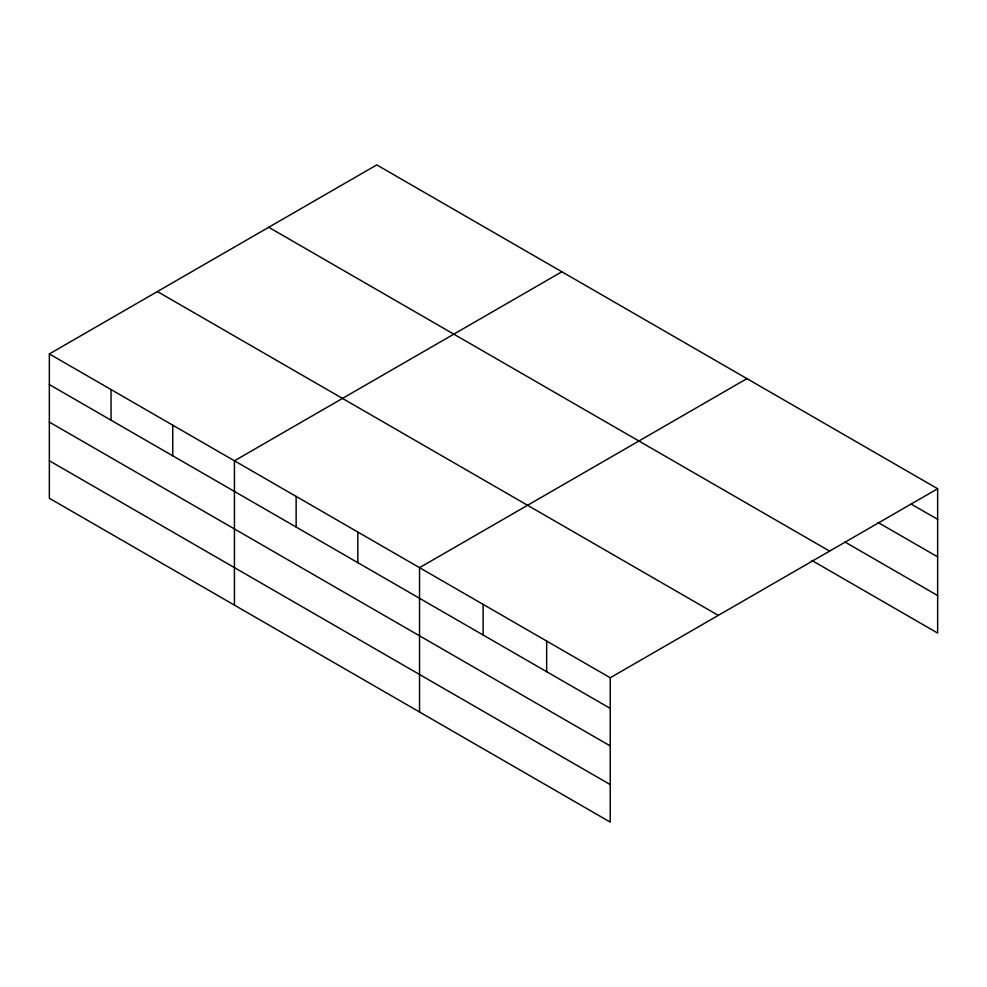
<?xml version="1.0" encoding="UTF-8"?>
<svg xmlns="http://www.w3.org/2000/svg" width="987" height="987" viewBox="0 0 987 987"><rect width="100%" height="100%" fill="white"/><g stroke="black" fill="none" stroke-linecap="round" stroke-linejoin="round"><path stroke-width="1.48" d="M49.35 353.938L610.237 677.761L610.237 822.097L49.35 498.275L49.35 353.938L376.763 164.903L937.65 488.725L937.65 633.062L811.845 560.431M561.862 271.77L234.437 460.806L234.437 605.13M746.949 378.626L419.537 567.661L419.537 711.997M610.237 677.761L937.65 488.725M911.161 504.073L937.65 519.359M878.06 522.481L937.65 556.878M844.946 542.023L937.65 595.543M268.723 227.281L829.598 551.104M157.402 291.56L718.277 615.382M49.35 384.572L610.237 708.395M49.35 422.091L610.237 745.913M49.35 460.756L610.237 784.579M546.662 641.057L546.662 671.703M483.099 604.365L483.099 634.999M357.837 532.042L357.837 562.676M296.137 496.424L296.137 527.058M172.75 425.175L172.75 455.821M111.05 389.557L111.05 420.191"/></g></svg>
